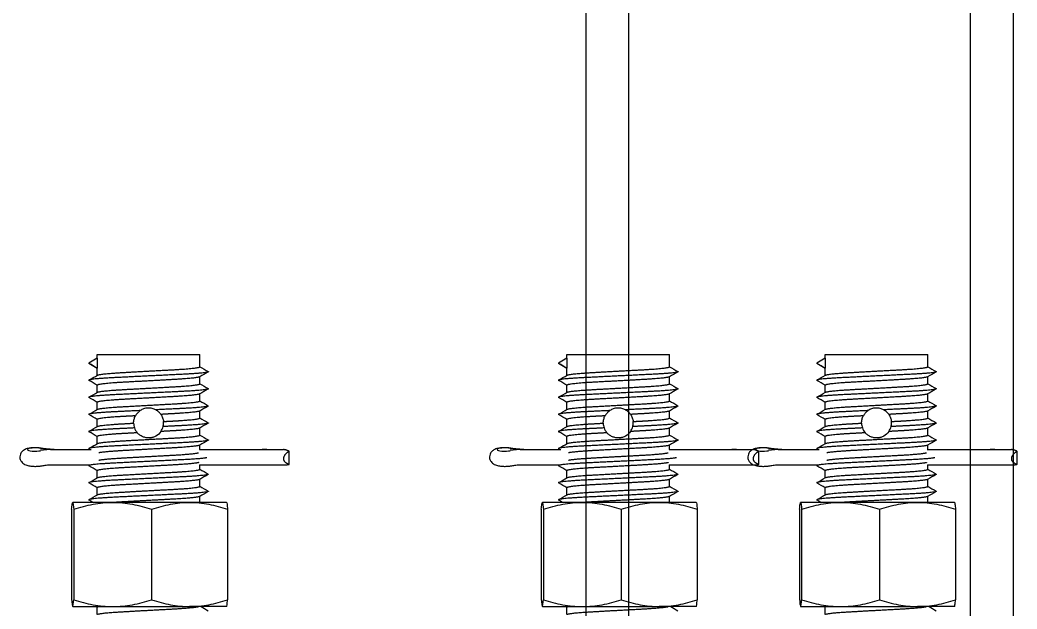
# Model space of a CAD drawing. Extents: x 273215 to 281797, y -454106 to -451256.
# Drawn here: x 280516.63 to 280528.3, y -452295.25 to -452288.36 of the extents above; entities that cross this region are included whole.
import ezdxf

# ---------------------------------------------------------------- set-up
doc = ezdxf.new("R2010")
doc.units = 0
doc.header["$MEASUREMENT"] = 0
doc.layers.add('2', color=2, linetype='CONTINUOUS', lineweight=25)
for name, color, linetype in [('MIMARI', 1, 'CONTINUOUS'), ('PV-15A', 7, 'CONTINUOUS'), ('SOĞUK SU', 3, 'CONTINUOUS')]:
    doc.layers.add(name, color=color, linetype=linetype)

# ---------------------------------------------------------------- blocks, each defined once
blk = doc.blocks.new('new block6MMHS')
at = {"layer": 'PV-15A', "extrusion": (0, 1, 0)}
for p, q in [((6, -272.59), (6, -273.42)), ((-9.12, -273.51), (-4.8, -273.51)), ((-9.12, -273.51), (-9.12, -273.51)), ((4.2, -273.51), (-4.8, -273.51)), ((8.88, -273.51), (4.2, -273.51)), ((8.88, -273.51), (8.88, -273.51)), ((8.88, -273.51), (8.88, -273.51)), ((-9.24, -284.91), (-9.24, -274.31)), ((-0.36, -284.91), (-0.36, -274.31)), ((8.76, -284.91), (8.76, -274.31)), ((9, -284.91), (9, -274.31)), ((-9.12, -285.71), (-4.8, -285.71)), ((-9.12, -285.71), (-9.12, -285.71)), ((-6, -285.71), (-6, -286.41)), ((-4.8, -285.71), (4.2, -285.71)), ((4.2, -285.71), (8.88, -285.71)), ((8.88, -285.71), (8.88, -285.71)), ((8.88, -285.71), (8.88, -285.71)), ((6, -286.59), (6, -287.42)), ((-6, -287.58), (-6, -288.41)), ((6, -288.59), (6, -289.42)), ((-16.44, -290.16), (-16.44, -291.68)), ((-5.96, -290.11), (-16.06, -290.11)), ((-6, -289.58), (-6, -290.11)), ((11.06, -290.11), (6.82, -290.11)), ((-5.94, -291.89), (-15.8, -291.89)), ((-5.96, -291.91), (-13.56, -291.91)), ((-5.94, -291.89), (-13.3, -291.89)), ((-6, -291.91), (-6, -292.41)), ((6, -292.59), (6, -293.42)), ((11.06, -291.89), (6.7, -291.89)), ((11.06, -291.89), (6.7, -291.89)), ((11.06, -291.91), (6.77, -291.91)), ((-6, -293.58), (-6, -294.41)), ((6, -294.59), (6, -295.42)), ((-6, -295.58), (-6, -296.41)), ((6, -296.59), (6, -297.42)), ((-6, -297.58), (-6, -298.41)), ((6, -298.59), (6, -299.42)), ((-6, -299.58), (-6, -300.41)), ((6, -300.59), (6, -301.42)), ((-6, -301.58), (-6, -303)), ((7, -302), (6, -301.42)), ((6, -302.58), (6, -301.42)), ((6, -302.58), (7, -302)), ((6, -303), (-6, -303)), ((6, -302.58), (6, -303))]:
    blk.add_line(p, q, dxfattribs=at)
at = {"layer": 'PV-15A'}
for centre, major_axis, start_param, end_param in [((11.06, -291.43), (2.24, 0), 4.712389, 5.489026), ((11.06, -292.36), (2.24, 0), 0.794159, 1.570796), ((13.26, -291.89), (-0.902, 0), 3.141593, 5.489026), ((13.26, -291.89), (-0.902, 0), 0.794159, 3.141593)]:
    blk.add_ellipse(centre, major_axis=major_axis, ratio=0.208195, start_param=start_param, end_param=end_param, dxfattribs=at)
for points, weights, knots in [([(5.98, -272.6), (5.71, -272.76), (3, -272.91), (0, -273.08), (-3, -273.24), (-5.27, -273.37), (-5.85, -273.51)], [0.978931572213, 0.877551174191, 1, 0.866025403784, 1, 0.895234813757, 0.954317768259], [0.81499183, 0.81499183, 0.81499183, 0.816872428, 0.816872428, 0.818930041, 0.818930041, 0.820539049, 0.820539049, 0.820539049]), ([(-5.98, -286.4), (-5.71, -286.24), (-3, -286.09), (0, -285.92), (3, -285.76), (3.41, -285.73), (3.77, -285.71)], [0.978931572213, 0.877551174191, 1, 0.866025403784, 1, 0.979515054381, 0.965294475423], [0.092769608, 0.092769608, 0.092769608, 0.094650206, 0.094650206, 0.096707819, 0.096707819, 0.097022432, 0.097022432, 0.097022432]), ([(-6.98, -287.02), (-7, -287.01), (-7, -287), (-7, -286.83), (-3.5, -286.67), (0, -286.5), (3.5, -286.33), (7, -286.17), (7, -286), (7, -285.99), (6.98, -285.98)], [0.981763512516, 0.990158874855, 1, 0.866025403784, 1, 0.866025403784, 1, 0.866025403784, 1, 0.990158874854, 0.981763512515], [0.09244145, 0.09244145, 0.09244145, 0.092592593, 0.092592593, 0.094650206, 0.094650206, 0.096707819, 0.096707819, 0.098765432, 0.098765432, 0.098916574, 0.098916574, 0.098916574]), ([(5.98, -286.6), (5.71, -286.76), (3, -286.91), (0, -287.08), (-3, -287.24), (-6, -287.41), (-6, -287.58)], [0.978931572213, 0.877551174191, 1, 0.866025403784, 1, 0.866025403784, 1], [0.901411583, 0.901411583, 0.901411583, 0.903292181, 0.903292181, 0.905349794, 0.905349794, 0.907407407, 0.907407407, 0.907407407]), ([(-6.98, -289.02), (-7, -289.01), (-7, -289), (-7, -288.83), (-3.5, -288.67), (0, -288.5), (3.5, -288.33), (7, -288.17), (7, -288), (7, -287.99), (6.98, -287.98)], [0.981763512515, 0.990158874854, 1, 0.866025403784, 1, 0.866025403784, 1, 0.866025403784, 1, 0.990158874855, 0.981763512516], [0.080095771, 0.080095771, 0.080095771, 0.080246914, 0.080246914, 0.082304527, 0.082304527, 0.08436214, 0.08436214, 0.086419753, 0.086419753, 0.086570895, 0.086570895, 0.086570895]), ([(-5.98, -288.4), (-5.71, -288.24), (-3, -288.09), (0, -287.92), (3, -287.76), (6, -287.59), (6, -287.42)], [0.978931572213, 0.877551174191, 1, 0.866025403784, 1, 0.866025403784, 1], [0.080423929, 0.080423929, 0.080423929, 0.082304527, 0.082304527, 0.08436214, 0.08436214, 0.086419753, 0.086419753, 0.086419753]), ([(5.98, -288.6), (5.71, -288.76), (3, -288.91), (0, -289.08), (-3, -289.24), (-6, -289.41), (-6, -289.58)], [0.978931572213, 0.877551174191, 1, 0.866025403784, 1, 0.866025403784, 1], [0.913757262, 0.913757262, 0.913757262, 0.91563786, 0.91563786, 0.917695473, 0.917695473, 0.919753086, 0.919753086, 0.919753086]), ([(-6.83, -290.93), (-6.15, -290.79), (-3.5, -290.67), (0, -290.5), (3.5, -290.33), (7, -290.17), (7, -290), (7, -289.99), (6.98, -289.98)], [0.95444800448, 0.895119523028, 1, 0.866025403784, 1, 0.866025403784, 1, 0.990158874855, 0.981763512516], [0.068348069, 0.068348069, 0.068348069, 0.069958848, 0.069958848, 0.072016461, 0.072016461, 0.074074074, 0.074074074, 0.074225216, 0.074225216, 0.074225216]), ([(-5.86, -290.36), (-5.3, -290.22), (-3, -290.09), (0, -289.92), (3, -289.76), (6, -289.59), (6, -289.42)], [0.955916985978, 0.893842609909, 1, 0.866025403784, 1, 0.866025403784, 1], [0.068328458, 0.068328458, 0.068328458, 0.069958848, 0.069958848, 0.072016461, 0.072016461, 0.074074074, 0.074074074, 0.074074074]), ([(-5.98, -292.4), (-5.71, -292.24), (-3, -292.09), (0, -291.92), (3, -291.76), (5.23, -291.63), (5.83, -291.5)], [0.978931572213, 0.877551174191, 1, 0.866025403784, 1, 0.896969745386, 0.952405851794], [0.055732571, 0.055732571, 0.055732571, 0.057613169, 0.057613169, 0.059670782, 0.059670782, 0.061253145, 0.061253145, 0.061253145]), ([(5.82, -290.65), (5.19, -290.79), (3, -290.91), (0, -291.08), (-3, -291.24), (-5.23, -291.37), (-5.83, -291.51)], [0.950906626786, 0.898390950331, 1, 0.866025403784, 1, 0.896828456424, 0.95255819271], [0.926423004, 0.926423004, 0.926423004, 0.927983539, 0.927983539, 0.930041152, 0.930041152, 0.931625685, 0.931625685, 0.931625685]), ([(-6.98, -293.02), (-7, -293.01), (-7, -293), (-7, -292.83), (-3.5, -292.67), (0, -292.5), (3.5, -292.33), (7, -292.17), (7, -292), (7, -291.99), (6.98, -291.98)], [0.981763512516, 0.990158874855, 1, 0.866025403784, 1, 0.866025403784, 1, 0.866025403784, 1, 0.990158874854, 0.981763512516], [0.055404413, 0.055404413, 0.055404413, 0.055555556, 0.055555556, 0.057613169, 0.057613169, 0.059670782, 0.059670782, 0.061728395, 0.061728395, 0.061879537, 0.061879537, 0.061879537]), ([(5.98, -292.6), (5.71, -292.76), (3, -292.91), (0, -293.08), (-3, -293.24), (-6, -293.41), (-6, -293.58)], [0.978931572213, 0.877551174191, 1, 0.866025403784, 1, 0.866025403784, 1], [0.93844862, 0.93844862, 0.93844862, 0.940329218, 0.940329218, 0.942386831, 0.942386831, 0.944444444, 0.944444444, 0.944444444]), ([(1.32, -293.85), (2.21, -293.8), (3, -293.76), (6, -293.59), (6, -293.42)], [0.944558121172, 0.960822708061, 1, 0.866025403784, 1], [0.046723409, 0.046723409, 0.046723409, 0.047325103, 0.047325103, 0.049382716, 0.049382716, 0.049382716]), ([(1.65, -294.42), (2.63, -294.37), (3.5, -294.33), (7, -294.17), (7, -294), (7, -293.99), (6.98, -293.98)], [0.946371624496, 0.962927215608, 1, 0.866025403784, 1, 0.990158874854, 0.981763512515], [0.04675573, 0.04675573, 0.04675573, 0.047325103, 0.047325103, 0.049382716, 0.049382716, 0.049533858, 0.049533858, 0.049533858]), ([(-6.98, -295.02), (-7, -295.01), (-7, -295), (-7, -294.83), (-3.5, -294.67), (-2.65, -294.63), (-1.7, -294.58)], [0.981763512516, 0.990158874855, 1, 0.866025403784, 1, 0.963813914557, 0.947175307765], [0.043058734, 0.043058734, 0.043058734, 0.043209877, 0.043209877, 0.04526749, 0.04526749, 0.045823244, 0.045823244, 0.045823244]), ([(-5.98, -294.4), (-5.71, -294.24), (-3, -294.09), (-2.26, -294.05), (-1.44, -294)], [0.978931572213, 0.877551174191, 1, 0.963411903769, 0.946808025794], [0.043386892, 0.043386892, 0.043386892, 0.04526749, 0.04526749, 0.045829418, 0.045829418, 0.045829418]), ([(5.98, -294.6), (5.71, -294.76), (3, -294.91), (2.41, -294.94), (1.75, -294.98)], [0.978931572213, 0.877551174191, 1, 0.97027874258, 0.953744360397], [0.950794299, 0.950794299, 0.950794299, 0.952674897, 0.952674897, 0.953131363, 0.953131363, 0.953131363]), ([(-1.74, -295.17), (-2.4, -295.21), (-3, -295.24), (-6, -295.41), (-6, -295.58)], [0.953532729631, 0.970088047006, 1, 0.866025403784, 1], [0.954273116, 0.954273116, 0.954273116, 0.95473251, 0.95473251, 0.956790123, 0.956790123, 0.956790123]), ([(-5.98, -296.4), (-5.71, -296.24), (-3, -296.09), (-2.26, -296.05), (-1.43, -296)], [0.978931572213, 0.877551174191, 1, 0.963337963718, 0.946740998611], [0.031041213, 0.031041213, 0.031041213, 0.032921811, 0.032921811, 0.033484875, 0.033484875, 0.033484875]), ([(0.97, -296.45), (2.32, -296.39), (3.5, -296.33), (7, -296.17), (7, -296), (7, -295.99), (6.98, -295.98)], [0.937577169296, 0.950498734566, 1, 0.866025403784, 1, 0.990158874855, 0.981763512516], [0.034219172, 0.034219172, 0.034219172, 0.034979424, 0.034979424, 0.037037037, 0.037037037, 0.037188179, 0.037188179, 0.037188179]), ([(1.54, -295.84), (2.31, -295.79), (3, -295.76), (6, -295.59), (6, -295.42)], [0.948836645563, 0.965570392718, 1, 0.866025403784, 1], [0.034450646, 0.034450646, 0.034450646, 0.034979424, 0.034979424, 0.037037037, 0.037037037, 0.037037037]), ([(-6.98, -297.02), (-7, -297.01), (-7, -297), (-7, -296.83), (-3.5, -296.67), (-2.26, -296.61), (-0.83, -296.54)], [0.981763512516, 0.990158874855, 1, 0.866025403784, 1, 0.9479211871, 0.9363306881], [0.030713055, 0.030713055, 0.030713055, 0.030864198, 0.030864198, 0.032921811, 0.032921811, 0.033721649, 0.033721649, 0.033721649]), ([(5.98, -296.6), (5.71, -296.76), (3, -296.91), (0, -297.08), (-3, -297.24), (-6, -297.41), (-6, -297.58)], [0.978931572213, 0.877551174191, 1, 0.866025403784, 1, 0.866025403784, 1], [0.963139978, 0.963139978, 0.963139978, 0.965020576, 0.965020576, 0.967078189, 0.967078189, 0.969135802, 0.969135802, 0.969135802]), ([(-5.98, -298.4), (-5.71, -298.24), (-3, -298.09), (0, -297.92), (3, -297.76), (6, -297.59), (6, -297.42)], [0.978931572213, 0.877551174191, 1, 0.866025403784, 1, 0.866025403784, 1], [0.018695534, 0.018695534, 0.018695534, 0.020576132, 0.020576132, 0.022633745, 0.022633745, 0.024691358, 0.024691358, 0.024691358]), ([(-6.98, -299.02), (-7, -299.01), (-7, -299), (-7, -298.83), (-3.5, -298.67), (0, -298.5), (3.5, -298.33), (7, -298.17), (7, -298), (7, -297.99), (6.98, -297.98)], [0.981763512516, 0.990158874855, 1, 0.866025403784, 1, 0.866025403784, 1, 0.866025403784, 1, 0.990158874854, 0.981763512515], [0.018367376, 0.018367376, 0.018367376, 0.018518519, 0.018518519, 0.020576132, 0.020576132, 0.022633745, 0.022633745, 0.024691358, 0.024691358, 0.0248425, 0.0248425, 0.0248425]), ([(5.98, -298.6), (5.71, -298.76), (3, -298.91), (0, -299.08), (-3, -299.24), (-6, -299.41), (-6, -299.58)], [0.978931572213, 0.877551174191, 1, 0.866025403784, 1, 0.866025403784, 1], [0.975485657, 0.975485657, 0.975485657, 0.977366255, 0.977366255, 0.979423868, 0.979423868, 0.981481481, 0.981481481, 0.981481481]), ([(-5.98, -300.4), (-5.71, -300.24), (-3, -300.09), (0, -299.92), (3, -299.76), (6, -299.59), (6, -299.42)], [0.978931572213, 0.877551174191, 1, 0.866025403784, 1, 0.866025403784, 1], [0.006349855, 0.006349855, 0.006349855, 0.008230453, 0.008230453, 0.010288066, 0.010288066, 0.012345679, 0.012345679, 0.012345679]), ([(-6.98, -301.02), (-7, -301.01), (-7, -301), (-7, -300.83), (-3.5, -300.67), (0, -300.5), (3.5, -300.33), (7, -300.17), (7, -300), (7, -299.99), (6.98, -299.98)], [0.981763512515, 0.990158874854, 1, 0.866025403784, 1, 0.866025403784, 1, 0.866025403784, 1, 0.990158874855, 0.981763512516], [0.006021697, 0.006021697, 0.006021697, 0.00617284, 0.00617284, 0.008230453, 0.008230453, 0.010288066, 0.010288066, 0.012345679, 0.012345679, 0.012496821, 0.012496821, 0.012496821]), ([(5.98, -300.6), (5.71, -300.76), (3, -300.91), (0, -301.08), (-3, -301.24), (-6, -301.41), (-6, -301.58)], [0.978931572213, 0.877551174191, 1, 0.866025403784, 1, 0.866025403784, 1], [0.987831336, 0.987831336, 0.987831336, 0.989711934, 0.989711934, 0.991769547, 0.991769547, 0.99382716, 0.99382716, 0.99382716])]:
    blk.add_rational_spline(points, weights, degree=2, knots=knots, dxfattribs=at)
for points, knots in [([(-9.12, -273.51), (-9.14, -273.52), (-9.16, -273.6), (-9.2, -273.87), (-9.22, -274.07), (-9.24, -274.31)], [0.014734833, 0.014734833, 0.014734833, 0.014734833, 0.017157165, 0.017157165, 0.019787055, 0.019787055, 0.019787055, 0.019787055]), ([(-4.8, -273.51), (-5.17, -273.51), (-5.55, -273.53), (-6.3, -273.6), (-6.67, -273.66), (-7.78, -273.87), (-8.51, -274.07), (-9.24, -274.31)], [0.005257893, 0.005257893, 0.005257893, 0.005257893, 0.006567393, 0.006567393, 0.007876892, 0.007876892, 0.010495891, 0.010495891, 0.010495891, 0.010495891]), ([(-0.36, -274.31), (-1.09, -274.07), (-1.82, -273.87), (-3.3, -273.59), (-4.04, -273.51), (-4.8, -273.51)], [0.000000238, 0.000000238, 0.000000238, 0.000000238, 0.002629066, 0.002629066, 0.005257893, 0.005257893, 0.005257893, 0.005257893]), ([(4.2, -273.51), (3.81, -273.51), (3.42, -273.53), (2.65, -273.6), (2.27, -273.66), (1.13, -273.87), (0.38, -274.07), (-0.36, -274.31)], [0.005257893, 0.005257893, 0.005257893, 0.005257893, 0.006567393, 0.006567393, 0.007876892, 0.007876892, 0.010495891, 0.010495891, 0.010495891, 0.010495891]), ([(8.76, -274.31), (8.01, -274.07), (7.26, -273.87), (5.74, -273.59), (4.98, -273.51), (4.2, -273.51)], [0.000000238, 0.000000238, 0.000000238, 0.000000238, 0.002629066, 0.002629066, 0.005257893, 0.005257893, 0.005257893, 0.005257893]), ([(8.88, -273.51), (8.86, -273.51), (8.84, -273.59), (8.8, -273.87), (8.78, -274.07), (8.76, -274.31)], [0.014527275, 0.014527275, 0.014527275, 0.014527275, 0.017157165, 0.017157165, 0.019787055, 0.019787055, 0.019787055, 0.019787055]), ([(9, -274.31), (8.98, -274.07), (8.96, -273.86), (8.92, -273.58), (8.9, -273.51), (8.88, -273.51)], [0.009270619, 0.009270619, 0.009270619, 0.009270619, 0.011898947, 0.011898947, 0.014527275, 0.014527275, 0.014527275, 0.014527275]), ([(-9.12, -285.71), (-9.14, -285.7), (-9.16, -285.62), (-9.2, -285.35), (-9.22, -285.15), (-9.24, -284.91)], [0.014734833, 0.014734833, 0.014734833, 0.014734833, 0.017157165, 0.017157165, 0.019787055, 0.019787055, 0.019787055, 0.019787055]), ([(-4.8, -285.71), (-5.17, -285.71), (-5.55, -285.69), (-6.3, -285.62), (-6.67, -285.56), (-7.78, -285.35), (-8.51, -285.15), (-9.24, -284.91)], [0.005257893, 0.005257893, 0.005257893, 0.005257893, 0.006567393, 0.006567393, 0.007876892, 0.007876892, 0.010495891, 0.010495891, 0.010495891, 0.010495891]), ([(-0.36, -284.91), (-1.09, -285.15), (-1.82, -285.35), (-3.3, -285.63), (-4.04, -285.71), (-4.8, -285.71)], [0.000000238, 0.000000238, 0.000000238, 0.000000238, 0.002629066, 0.002629066, 0.005257893, 0.005257893, 0.005257893, 0.005257893]), ([(4.2, -285.71), (3.81, -285.71), (3.42, -285.69), (2.65, -285.62), (2.27, -285.56), (1.13, -285.35), (0.38, -285.15), (-0.36, -284.91)], [0.005257893, 0.005257893, 0.005257893, 0.005257893, 0.006567393, 0.006567393, 0.007876892, 0.007876892, 0.010495891, 0.010495891, 0.010495891, 0.010495891]), ([(8.76, -284.91), (8.01, -285.15), (7.26, -285.35), (5.74, -285.63), (4.98, -285.71), (4.2, -285.71)], [0.000000238, 0.000000238, 0.000000238, 0.000000238, 0.002629066, 0.002629066, 0.005257893, 0.005257893, 0.005257893, 0.005257893]), ([(8.88, -285.71), (8.86, -285.71), (8.84, -285.63), (8.8, -285.35), (8.78, -285.15), (8.76, -284.91)], [0.014527275, 0.014527275, 0.014527275, 0.014527275, 0.017157165, 0.017157165, 0.019787055, 0.019787055, 0.019787055, 0.019787055]), ([(9, -284.91), (8.98, -285.15), (8.96, -285.35), (8.92, -285.63), (8.9, -285.71), (8.88, -285.71)], [0.009270619, 0.009270619, 0.009270619, 0.009270619, 0.011898947, 0.011898947, 0.014527275, 0.014527275, 0.014527275, 0.014527275]), ([(12.44, -290), (12.38, -290.01), (12.31, -290.02), (12.15, -290.05), (12.06, -290.06), (11.88, -290.08), (11.78, -290.09), (11.58, -290.1), (11.48, -290.1), (11.27, -290.11), (11.16, -290.11), (11.06, -290.11)], [0.7941589, 0.7941589, 0.7941589, 0.7941589, 0.9494864, 0.9494864, 1.1048139, 1.1048139, 1.2601414, 1.2601414, 1.4154688, 1.4154688, 1.5707963, 1.5707963, 1.5707963, 1.5707963]), ([(15.06, -291.01), (15.06, -290.91), (15.04, -290.81), (14.98, -290.62), (14.93, -290.54), (14.83, -290.39), (14.77, -290.33), (14.64, -290.22), (14.57, -290.18), (14.41, -290.09), (14.33, -290.07), (14.09, -289.99), (13.94, -289.97), (13.63, -289.94), (13.47, -289.93), (13.18, -289.92), (13.04, -289.93), (12.76, -289.95), (12.62, -289.96), (12.48, -289.99), (12.46, -289.99), (12.44, -290)], [0, 0, 0, 0, 0.067879, 0.067879, 0.142405, 0.142405, 0.238146, 0.238146, 0.376129, 0.376129, 0.614988, 0.614988, 1.084474, 1.084474, 1.514827, 1.514827, 1.898129, 1.898129, 2.299268, 2.299268, 2.347434, 2.347434, 2.347434, 2.347434]), ([(12.44, -292.03), (12.6, -292.06), (12.76, -292.08), (13.06, -292.1), (13.21, -292.1), (13.49, -292.1), (13.63, -292.09), (13.91, -292.06), (14.05, -292.04), (14.27, -291.98), (14.35, -291.95), (14.5, -291.88), (14.57, -291.85), (14.69, -291.76), (14.74, -291.72), (14.86, -291.6), (14.94, -291.5), (15.03, -291.25), (15.05, -291.14), (15.06, -291.02), (15.06, -291.02), (15.06, -291.01)], [3.935752, 3.935752, 3.935752, 3.935752, 4.405238, 4.405238, 4.803945, 4.803945, 5.18805, 5.18805, 5.615739, 5.615739, 5.850482, 5.850482, 6.006026, 6.006026, 6.085881, 6.085881, 6.204155, 6.204155, 6.281002, 6.281002, 6.283185, 6.283185, 6.283185, 6.283185]), ([(11.06, -291.91), (11.16, -291.91), (11.27, -291.91), (11.48, -291.92), (11.58, -291.93), (11.78, -291.94), (11.88, -291.95), (12.06, -291.97), (12.15, -291.98), (12.31, -292), (12.38, -292.02), (12.44, -292.03)], [4.712389, 4.712389, 4.712389, 4.712389, 4.8677165, 4.8677165, 5.023044, 5.023044, 5.1783714, 5.1783714, 5.3336989, 5.3336989, 5.4890264, 5.4890264, 5.4890264, 5.4890264]), ([(-1.44, -294), (-1.29, -293.79), (-1.09, -293.6), (-0.74, -293.41), (-0.62, -293.36), (-0.36, -293.28), (-0.23, -293.26), (0.03, -293.25), (0.17, -293.25), (0.43, -293.3), (0.56, -293.34), (0.8, -293.44), (0.92, -293.51), (1.13, -293.66), (1.23, -293.75), (1.32, -293.85)], [0.00106083, 0.00106083, 0.00106083, 0.00106083, 0.001856804, 0.001856804, 0.002254791, 0.002254791, 0.002652778, 0.002652778, 0.003050765, 0.003050765, 0.003448753, 0.003448753, 0.00384674, 0.00384674, 0.004244727, 0.004244727, 0.004244727, 0.004244727]), ([(1.75, -295), (1.75, -295.15), (1.73, -295.29), (1.66, -295.57), (1.61, -295.71), (1.54, -295.84)], [0.0055012741, 0.0055012741, 0.0055012741, 0.0055012741, 0.0059370035, 0.0059370035, 0.0063727329, 0.0063727329, 0.0063727329, 0.0063727329]), ([(-1.43, -296), (-1.52, -295.88), (-1.59, -295.75), (-1.69, -295.47), (-1.73, -295.32), (-1.74, -295.17)], [0.0099348246, 0.0099348246, 0.0099348246, 0.0099348246, 0.0103814655, 0.0103814655, 0.0108281064, 0.0108281064, 0.0108281064, 0.0108281064]), ([(-1.43, -296), (-1.37, -296.1), (-1.29, -296.19), (-1.09, -296.38), (-0.98, -296.46), (-0.83, -296.54)], [0, 0, 0, 0, 0.000695805, 0.000695805, 0.001391611, 0.001391611, 0.001391611, 0.001391611]), ([(0.97, -296.45), (1.11, -296.36), (1.22, -296.26), (1.4, -296.05), (1.48, -295.95), (1.54, -295.84)], [0, 0, 0, 0, 0.000706437, 0.000706437, 0.001412875, 0.001412875, 0.001412875, 0.001412875]), ([(-0.83, -296.54), (-0.71, -296.6), (-0.57, -296.66), (-0.34, -296.72), (-0.26, -296.73), (-0.09, -296.75), (-0.01, -296.75), (0.25, -296.74), (0.43, -296.71), (0.73, -296.6), (0.86, -296.53), (0.97, -296.45)], [0, 0, 0, 0, 0.000519949, 0.000519949, 0.000779924, 0.000779924, 0.001039899, 0.001039899, 0.001559848, 0.001559848, 0.002079797, 0.002079797, 0.002079797, 0.002079797])]:
    blk.add_open_spline(points, degree=3, knots=knots, dxfattribs=at)
for points in [[(-6.14, -273.51), (-6.42, -273.35), (-6.7, -273.18), (-6.98, -273.02)], [(6, -273.41), (6.06, -273.44), (6.11, -273.48), (6.17, -273.51)], [(6.52, -285.71), (6.67, -285.8), (6.83, -285.89), (6.98, -285.98)], [(-6.98, -286.98), (-6.65, -286.78), (-6.31, -286.59), (-5.98, -286.4)], [(6.98, -286.02), (6.65, -286.22), (6.31, -286.41), (5.98, -286.6)], [(-6, -287.59), (-6.33, -287.4), (-6.65, -287.21), (-6.98, -287.02)], [(6.98, -288.02), (6.65, -288.22), (6.31, -288.41), (5.98, -288.6)], [(6, -287.41), (6.33, -287.6), (6.65, -287.79), (6.98, -287.98)], [(-6.98, -288.98), (-6.65, -288.78), (-6.31, -288.59), (-5.98, -288.4)], [(-6, -289.59), (-6.33, -289.4), (-6.65, -289.21), (-6.98, -289.02)], [(6, -289.41), (6.33, -289.6), (6.65, -289.79), (6.98, -289.98)], [(6.98, -290.02), (6.93, -290.05), (6.88, -290.08), (6.82, -290.11)], [(-6.98, -292.98), (-6.65, -292.78), (-6.31, -292.59), (-5.98, -292.4)], [(6.98, -292.02), (6.65, -292.22), (6.31, -292.41), (5.98, -292.6)], [(6.87, -291.91), (6.91, -291.93), (6.94, -291.96), (6.98, -291.98)], [(-6, -293.59), (-6.33, -293.4), (-6.65, -293.21), (-6.98, -293.02)], [(1.65, -294.42), (1.58, -294.23), (1.48, -294.03), (1.32, -293.85)], [(6, -293.41), (6.33, -293.6), (6.65, -293.79), (6.98, -293.98)], [(-6.98, -294.98), (-6.65, -294.78), (-6.31, -294.59), (-5.98, -294.4)], [(-6, -295.59), (-6.33, -295.4), (-6.65, -295.21), (-6.98, -295.02)], [(-1.7, -294.58), (-1.73, -294.72), (-1.75, -294.86), (-1.75, -295)], [(-1.75, -295), (-1.75, -295.06), (-1.75, -295.12), (-1.74, -295.17)], [(-1.44, -294), (-1.57, -294.2), (-1.65, -294.39), (-1.7, -294.58)], [(1.75, -294.98), (1.75, -294.79), (1.72, -294.6), (1.65, -294.42)], [(1.75, -294.98), (1.75, -294.98), (1.75, -294.99), (1.75, -295), (1.75, -295)], [(6.98, -294.02), (6.65, -294.22), (6.31, -294.41), (5.98, -294.6)], [(6.98, -296.02), (6.65, -296.22), (6.31, -296.41), (5.98, -296.6)], [(6, -295.41), (6.33, -295.6), (6.65, -295.79), (6.98, -295.98)], [(-6.98, -296.98), (-6.65, -296.78), (-6.31, -296.59), (-5.98, -296.4)], [(-6, -297.59), (-6.33, -297.4), (-6.65, -297.21), (-6.98, -297.02)], [(6, -297.41), (6.33, -297.6), (6.65, -297.79), (6.98, -297.98)], [(-6.98, -298.98), (-6.65, -298.78), (-6.31, -298.59), (-5.98, -298.4)], [(6.98, -298.02), (6.65, -298.22), (6.31, -298.41), (5.98, -298.6)], [(-6, -299.59), (-6.33, -299.4), (-6.65, -299.21), (-6.98, -299.02)], [(6, -299.41), (6.33, -299.6), (6.65, -299.79), (6.98, -299.98)], [(-6.98, -300.98), (-6.65, -300.78), (-6.31, -300.59), (-5.98, -300.4)], [(6.98, -300.02), (6.65, -300.22), (6.31, -300.41), (5.98, -300.6)], [(-6, -301.59), (-6.33, -301.4), (-6.65, -301.21), (-6.98, -301.02)], [(6, -301.41), (6.33, -301.6), (6.65, -301.79), (6.98, -301.98)]]:
    blk.add_open_spline(points, degree=3, dxfattribs=at)
for points, weights, degree in [([(5.77, -273.51), (6, -273.46), (6, -273.42)], [0.946899760602, 0.963512809132, 1], 2), ([(-16.06, -290.11), (-16.2, -290.11), (-16.33, -290.13), (-16.44, -290.16)], [0.983735890076, 0.980942784781, 0.986364154755, 1], 3), ([(-16.44, -290.16), (-15.5, -290.4), (-15.5, -291.16), (-16.44, -291.68)], [1, 0.667407407407, 0.667407407407, 1], 3), ([(-16.44, -291.68), (-16.25, -291.79), (-16.02, -291.86), (-15.8, -291.89)], [1, 0.977364801837, 0.977364801837, 1], 3), ([(-13.83, -291.89), (-13.66, -291.92), (-13.48, -291.92), (-13.3, -291.89)], [0.989194268132, 0.978257141539, 0.981859052162, 1], 3), ([(7, -302), (7, -301.99), (6.98, -301.98)], [1, 0.990158874855, 0.981763512516], 2)]:
    blk.add_rational_spline(points, weights, degree=degree, dxfattribs=at)
blk = doc.blocks.new('ASANSÖRKAİDE')
at = {"layer": 'MIMARI'}
for p, q in [((10, 0), (10, 70)), ((10.5, 0), (10.5, 65)), ((14.5, 0), (14.5, 65)), ((15, 0), (15, 65))]:
    blk.add_line(p, q, dxfattribs=at)

msp = doc.modelspace()

# ---------------------------------------------------------------- block references
at = {"layer": '2', "color": 1, "lineweight": 15, "xscale": 0.1, "yscale": 0.1, "zscale": 0.1, "rotation": 180}
for p in [(280518.14, -452322.574), (280523.635, -452322.574), (280526.657, -452322.574)]:
    msp.add_blockref('new block6MMHS', p, dxfattribs=at)
at = {"layer": 'SOĞUK SU', "color": 7, "lineweight": 15}
msp.add_blockref('ASANSÖRKAİDE', (280513.258, -452336.001), dxfattribs=at)

doc.saveas('drawing.dxf')
